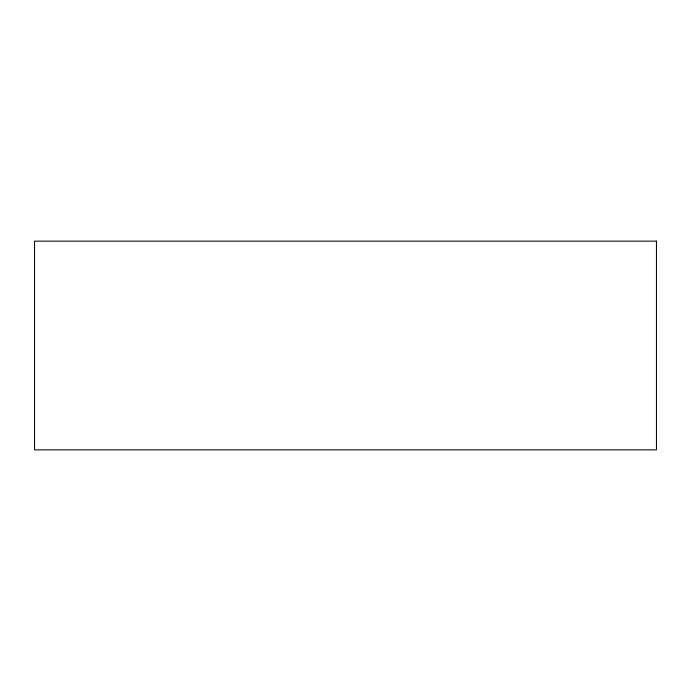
<?xml version="1.0" encoding="UTF-8"?>
<svg xmlns="http://www.w3.org/2000/svg" width="691" height="691" viewBox="0 0 691 691"><rect width="100%" height="100%" fill="white"/><g stroke="black" fill="none" stroke-linecap="round" stroke-linejoin="round"><path stroke-width="1.04" d="M656.45 241.15L34.55 241.15L34.55 449.85L656.45 449.85L656.45 241.15"/></g></svg>
